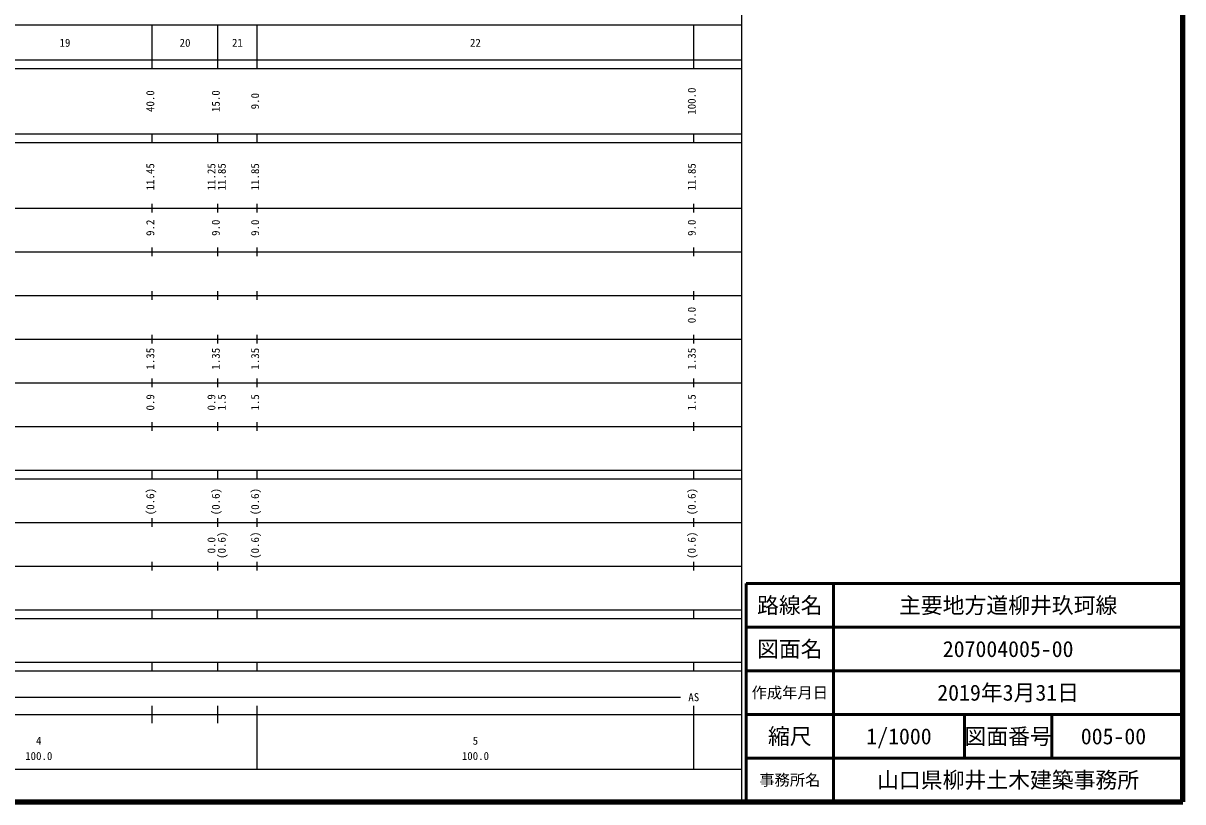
# Model space of a CAD drawing. Units: millimetres on the paper, enlarged 1000 times. Extents: x 40000 to 680000, y 20000 to 380000.
# Drawn here: x 414435 to 680000, y 20000 to 198357 of the extents above; entities that cross this region are included whole.
import ezdxf
from ezdxf.enums import TextEntityAlignment as Align

# ---------------------------------------------------------------- set-up
doc = ezdxf.new("R2010")
doc.units = ezdxf.units.MM
doc.header["$LTSCALE"] = 1000
for name, color, linetype, lineweight in [('M-TTL', 2, 'Continuous', 140), ('M-TTL-BAND', 7, 'Continuous', 25), ('M-TTL-FRAM', 2, 'Continuous', 50), ('M-TTL-LINE', 7, 'Continuous', 50)]:
    doc.layers.add(name, color=color, linetype=linetype, lineweight=lineweight)
doc.layers.add('M-TTL-TXT', color=7, linetype='Continuous')
doc.styles.add('ＭＳ ゴシック', font='')
doc.styles.get('ＭＳ ゴシック').set_extended_font_data('MS Gothic')

msp = doc.modelspace()

# ---------------------------------------------------------------- linework, layer by layer
at = {"layer": 'M-TTL'}
for p, q in [((680000, 20000), (680000, 380000)), ((40000, 20000), (680000, 20000))]:
    msp.add_line(p, q, dxfattribs=at)
at = {"layer": 'M-TTL-BAND'}
for p, q in [((579000, 20000), (579000, 370000)), ((68000, 198000), (579000, 198000)), ((444000, 188000), (444000, 198000)), ((459000, 188000), (459000, 198000)), ((468000, 188000), (468000, 198000)), ((468000, 188000), (468000, 198000)), ((568000, 188000), (568000, 198000)), ((568000, 188000), (568000, 198000)), ((40000, 190000), (579000, 190000)), ((40000, 188000), (579000, 188000)), ((40000, 173000), (579000, 173000)), ((444000, 171000), (444000, 173000)), ((459000, 171000), (459000, 173000)), ((468000, 171000), (468000, 173000)), ((468000, 171000), (468000, 173000)), ((568000, 171000), (568000, 173000)), ((568000, 171000), (568000, 173000)), ((40000, 171000), (579000, 171000)), ((444000, 155000), (444000, 157000)), ((459000, 155000), (459000, 157000)), ((468000, 155000), (468000, 157000)), ((468000, 155000), (468000, 157000)), ((568000, 155000), (568000, 157000)), ((568000, 155000), (568000, 157000)), ((40000, 156000), (579000, 156000)), ((444000, 145000), (444000, 147000)), ((459000, 145000), (459000, 147000)), ((468000, 145000), (468000, 147000)), ((468000, 145000), (468000, 147000)), ((568000, 145000), (568000, 147000)), ((568000, 145000), (568000, 147000)), ((46000, 146000), (579000, 146000)), ((52000, 136000), (579000, 136000)), ((444000, 135000), (444000, 137000)), ((459000, 135000), (459000, 137000)), ((468000, 135000), (468000, 137000)), ((468000, 135000), (468000, 137000)), ((568000, 135000), (568000, 137000)), ((568000, 135000), (568000, 137000)), ((46000, 126000), (579000, 126000)), ((444000, 125000), (444000, 127000)), ((459000, 125000), (459000, 127000)), ((468000, 125000), (468000, 127000)), ((468000, 125000), (468000, 127000)), ((568000, 125000), (568000, 127000)), ((568000, 125000), (568000, 127000)), ((444000, 115000), (444000, 117000)), ((459000, 115000), (459000, 117000)), ((468000, 115000), (468000, 117000)), ((468000, 115000), (468000, 117000)), ((568000, 115000), (568000, 117000)), ((568000, 115000), (568000, 117000)), ((52000, 116000), (579000, 116000)), ((444000, 105000), (444000, 107000)), ((459000, 105000), (459000, 107000)), ((468000, 105000), (468000, 107000)), ((468000, 105000), (468000, 107000)), ((568000, 105000), (568000, 107000)), ((568000, 105000), (568000, 107000)), ((46000, 106000), (579000, 106000)), ((40000, 96000), (579000, 96000)), ((444000, 94000), (444000, 96000)), ((459000, 94000), (459000, 96000)), ((468000, 94000), (468000, 96000)), ((468000, 94000), (468000, 96000)), ((568000, 94000), (568000, 96000)), ((568000, 94000), (568000, 96000)), ((40000, 94000), (579000, 94000)), ((444000, 83000), (444000, 85000)), ((459000, 83000), (459000, 85000)), ((468000, 83000), (468000, 85000)), ((468000, 83000), (468000, 85000)), ((568000, 83000), (568000, 85000)), ((568000, 83000), (568000, 85000)), ((49000, 84000), (579000, 84000)), ((444000, 73000), (444000, 75000)), ((459000, 73000), (459000, 75000)), ((468000, 73000), (468000, 75000)), ((468000, 73000), (468000, 75000)), ((568000, 73000), (568000, 75000)), ((568000, 73000), (568000, 75000)), ((40000, 74000), (579000, 74000)), ((40000, 64000), (579000, 64000)), ((444000, 62000), (444000, 64000)), ((459000, 62000), (459000, 64000)), ((468000, 62000), (468000, 64000)), ((468000, 62000), (468000, 64000)), ((568000, 62000), (568000, 64000)), ((568000, 62000), (568000, 64000)), ((40000, 62000), (579000, 62000)), ((40000, 52000), (579000, 52000)), ((444000, 50000), (444000, 52000)), ((459000, 50000), (459000, 52000)), ((468000, 50000), (468000, 52000)), ((468000, 50000), (468000, 52000)), ((568000, 50000), (568000, 52000)), ((568000, 50000), (568000, 52000)), ((40000, 50000), (579000, 50000)), ((71000, 44000), (565000, 44000)), ((40000, 40000), (579000, 40000)), ((444000, 38000), (444000, 42000)), ((459000, 38000), (459000, 42000)), ((468000, 27500), (468000, 42000)), ((468000, 27500), (468000, 42000)), ((568000, 27500), (568000, 42000)), ((568000, 27500), (568000, 42000)), ((68000, 27500), (579000, 27500))]:
    msp.add_line(p, q, dxfattribs=at)
at = {"layer": 'M-TTL-FRAM'}
for p, q in [((680000, 70000), (580000, 70000)), ((580000, 70000), (580000, 20000))]:
    msp.add_line(p, q, dxfattribs=at)
at = {"layer": 'M-TTL-LINE'}
for p, q in [((600000, 70000), (600000, 20000)), ((680000, 60000), (580000, 60000)), ((680000, 50000), (580000, 50000)), ((680000, 40000), (580000, 40000)), ((630000, 40000), (630000, 30000)), ((650000, 40000), (650000, 30000)), ((680000, 30000), (580000, 30000))]:
    msp.add_line(p, q, dxfattribs=at)

# ---------------------------------------------------------------- texts
at = {"layer": 'M-TTL-BAND', "style": 'ＭＳ ゴシック'}
for s, p in [('19', (424000, 192405)), ('20', (451500, 192405)), ('21', (463500, 192405)), ('22', (518000, 192405)), ('AS', (568000, 42500)), ('AS', (568000, 42500)), ('4', (418000, 32523)), ('5', (518000, 32523)), ('100.0', (418000, 29033)), ('100.0', (518000, 29033))]:
    msp.add_text(s, height=1833, dxfattribs=at).set_placement(p, align=Align.BOTTOM_CENTER)
for s, p in [('100.0', (569000, 180500)), ('40.0', (445000, 180500)), ('15.0', (460000, 180500)), ('9.0', (469000, 180500)), ('11.45', (445000, 163174)), ('11.25', (459000, 163174)), ('11.85', (461370, 163174)), ('11.85', (469000, 163174)), ('11.85', (569000, 163174)), ('9.2', (445000, 151500)), ('9.0', (460000, 151500)), ('9.0', (469000, 151500)), ('9.0', (569000, 151500)), ('0.0', (569000, 131500)), ('1.35', (445000, 121500)), ('1.35', (460000, 121500)), ('1.35', (469000, 121500)), ('1.35', (569000, 121500)), ('0.9', (445000, 111500)), ('0.9', (459000, 111500)), ('1.5', (461370, 111500)), ('1.5', (469000, 111500)), ('1.5', (569000, 111500)), ('(0.6)', (445000, 88764)), ('(0.6)', (460000, 88764)), ('(0.6)', (469000, 88764)), ('(0.6)', (569000, 88764)), ('0.0', (459000, 78764)), ('(0.6)', (461370, 78764)), ('(0.6)', (469000, 78764)), ('(0.6)', (569000, 78764))]:
    msp.add_text(s, height=1833, rotation=90, dxfattribs=at).set_placement(p, align=Align.BOTTOM_CENTER)
at = {"layer": 'M-TTL-TXT', "style": 'ＭＳ ゴシック'}
for s, height, p in [('路線名', 3666, (590000, 65000)), ('路線名', 3666, (590000, 65000)), ('主要地方道柳井玖珂線', 3666, (640000, 65000)), ('図面名', 3666, (590000, 55000)), ('図面名', 3666, (590000, 55000)), ('207004005-00', 3666, (640000, 55000)), ('作成年月日', 2566, (590000, 45000)), ('作成年月日', 2566, (590000, 45000)), ('2019年3月31日', 3666, (640000, 45000)), ('縮尺', 3666, (590000, 35000)), ('縮尺', 3666, (590000, 35000)), ('図面番号', 3666, (640000, 35000)), ('図面番号', 3666, (640000, 35000)), ('1/1000', 3666, (615000, 35000)), ('005-00', 3666, (664125, 35000)), ('事務所名', 2566, (590000, 25000)), ('事務所名', 2566, (590000, 25000)), ('山口県柳井土木建築事務所', 3666, (640000, 25000))]:
    msp.add_text(s, height=height, dxfattribs=at).set_placement(p, align=Align.MIDDLE_CENTER)

doc.saveas('drawing.dxf')
